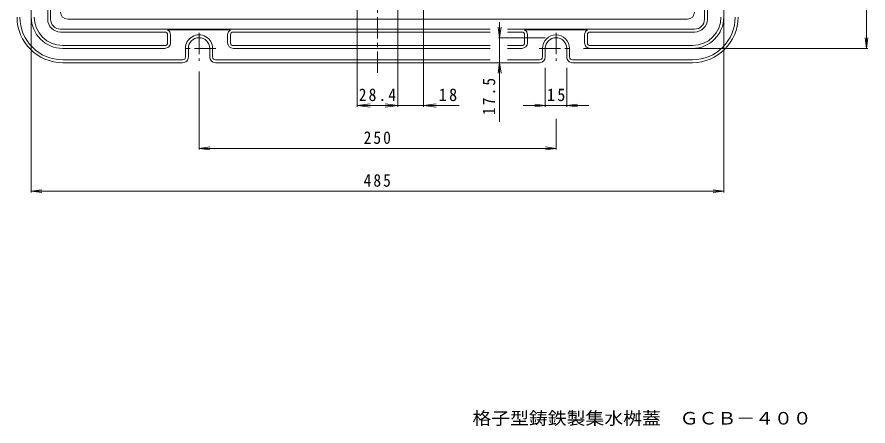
# Model space of a CAD drawing. Units: millimetres, scale not verified. Extents: x -535 to 527, y -404 to 403.
# Drawn here: x -522 to 74, y -404 to -118 of the extents above; entities that cross this region are included whole.
import ezdxf
from ezdxf.enums import TextEntityAlignment as Align

# ---------------------------------------------------------------- set-up
doc = ezdxf.new("R2010")
doc.units = ezdxf.units.MM
doc.header["$LTSCALE"] = 3
doc.linetypes.add('CHAIN1', pattern=[8, 5, -1, 1, -1])
for name, color, linetype, lineweight in [('0-0', 3, 'Continuous', 18), ('0-1', 2, 'Continuous', 18), ('0-4', 7, 'Continuous', 18)]:
    doc.layers.add(name, color=color, linetype=linetype, lineweight=lineweight)
doc.layers.add('F-5', color=2, linetype='Continuous')
doc.styles.add('ＭＳ ゴシック', font='')
doc.styles.get('ＭＳ ゴシック').set_extended_font_data('MS Gothic')

msp = doc.modelspace()

# ---------------------------------------------------------------- linework, layer by layer
at = {"layer": '0-0', "linetype": 'CHAIN1'}
msp.add_line((-269.663, -156.914), (-269.663, 334.343), dxfattribs=at)
at = {"layer": '0-1'}
for p, q in [((-498.663, -119.311), (-498.663, 102.689)), ((-40.663, -119.311), (-40.662, 102.689)), ((-500.663, -46.311), (-500.663, -119.311)), ((-38.663, -46.311), (-38.663, -119.311)), ((-52.663, -119.311), (-486.663, -119.311)), ((-491.663, -126.311), (-190.867, -126.311)), ((-418.663, -128.311), (-491.663, -128.311)), ((-416.726, -126.811), (-372.599, -126.811)), ((-416.663, -130.311), (-416.663, -135.811)), ((-414.663, -135.811), (-414.663, -130.311)), ((-374.663, -135.811), (-374.663, -129.811)), ((-372.663, -129.811), (-372.663, -135.811)), ((-190.867, -128.311), (-370.663, -128.311)), ((-178.592, -126.311), (-47.663, -126.311)), ((-168.663, -128.311), (-178.592, -128.311)), ((-122.599, -126.811), (-166.726, -126.811)), ((-166.663, -129.811), (-166.663, -135.811)), ((-164.663, -135.811), (-164.663, -129.811)), ((-124.663, -135.811), (-124.663, -130.311)), ((-122.663, -130.311), (-122.663, -135.811)), ((-120.663, -128.311), (-47.663, -128.311)), ((-490.163, -137.811), (-418.663, -137.811)), ((-418.663, -139.811), (-490.163, -139.811)), ((-404.163, -145.811), (-404.163, -139.811)), ((-402.163, -139.811), (-402.163, -145.811)), ((-387.163, -139.811), (-387.163, -145.811)), ((-385.163, -145.811), (-385.163, -139.811)), ((-370.663, -137.811), (-190.867, -137.811)), ((-190.867, -139.811), (-370.663, -139.811)), ((-178.592, -137.811), (-168.663, -137.811)), ((-168.663, -139.811), (-178.592, -139.811)), ((-154.163, -145.811), (-154.163, -139.811)), ((-152.163, -139.811), (-152.163, -145.811)), ((-137.163, -139.811), (-137.163, -145.811)), ((-135.163, -145.811), (-135.163, -139.811)), ((-49.163, -137.811), (-120.663, -137.811)), ((-120.663, -139.811), (-49.163, -139.811)), ((-406.163, -147.811), (-490.163, -147.811)), ((-190.867, -147.811), (-383.163, -147.811)), ((-156.163, -147.811), (-178.592, -147.811)), ((-133.163, -147.811), (-49.163, -147.811)), ((-406.163, -149.811), (-490.163, -149.811)), ((-156.163, -149.811), (-383.163, -149.811)), ((-133.163, -149.811), (-49.163, -149.811))]:
    msp.add_line(p, q, dxfattribs=at)
at = {"layer": '0-1', "linetype": 'CHAIN1'}
for p, q in [((-394.663, -128.836), (-394.663, -148.57)), ((-144.663, -128.836), (-144.663, -148.57)), ((-382.91, -139.811), (-406.405, -139.811)), ((-156.416, -139.811), (-132.921, -139.811))]:
    msp.add_line(p, q, dxfattribs=at)
at = {"layer": '0-1'}
for centre, radius, start, end in [((-490.163, -117.811), 32, 180.00009, 270), ((-490.163, -117.811), 30, 180.00011, 270), ((-490.163, -117.811), 22, 180.00014, 270), ((-490.163, -117.811), 20, 180.00012, 270), ((-486.663, -114.311), 5, 180, 270), ((-52.663, -114.311), 5, 270, 0), ((-49.163, -117.811), 22, 270, 359.99986), ((-49.163, -117.811), 20, 270, 359.99988), ((-49.163, -117.811), 32, 270, 359.99991), ((-49.163, -117.811), 30, 270, 359.99989), ((-491.663, -119.311), 9, 180.00006, 270), ((-491.663, -119.311), 7, 180.00014, 270), ((-47.663, -119.311), 7, 270, 359.99986), ((-47.663, -119.311), 9, 270, 359.99994), ((-418.663, -130.311), 2, 0.00024, 90), ((-418.663, -130.311), 4, 0.00012, 61.04491), ((-394.663, -139.811), 9.5, 0.00021, 180.00021), ((-370.663, -130.311), 4, 118.95534, 180.00012), ((-370.663, -130.311), 2, 90, 180), ((-168.663, -130.311), 2, 0, 90), ((-168.663, -130.311), 4, 359.99988, 61.04466), ((-144.663, -139.811), 9.5, 359.99979, 179.99979), ((-120.663, -130.311), 4, 118.95509, 179.99988), ((-120.663, -130.311), 2, 90, 179.99976), ((-418.663, -135.811), 2, 270, 0), ((-418.663, -135.811), 4, 270.00012, 0.00012), ((-394.663, -139.811), 7.5, 0.0002, 180.0002), ((-370.663, -135.811), 4, 180.00012, 270.00012), ((-370.663, -135.811), 2, 180, 270), ((-168.663, -135.811), 2, 270, 0), ((-168.663, -135.811), 4, 269.99988, 359.99988), ((-144.663, -139.811), 7.5, 359.9998, 179.9998), ((-120.663, -135.811), 4, 179.99988, 269.99988), ((-120.663, -135.811), 2, 180, 270), ((-406.163, -145.811), 2, 270, 0.00024), ((-406.163, -145.811), 4, 270.00012, 0.00012), ((-383.163, -145.811), 4, 180.00012, 270.00012), ((-383.163, -145.811), 2, 180.00024, 270), ((-156.163, -145.811), 4, 269.99988, 359.99988), ((-156.163, -145.811), 2, 270, 359.99976), ((-133.163, -145.811), 4, 179.99988, 269.99988), ((-133.163, -145.811), 2, 179.99976, 270)]:
    msp.add_arc(centre, radius, start, end, dxfattribs=at)
at = {"layer": '0-4'}
for p, q in [((72.838, -139.811), (72.838, 345.189)), ((-512.163, -41.553), (-512.163, -240.711)), ((-27.163, -41.553), (-27.163, -240.711)), ((-283.863, -96.111), (-283.863, -180.711)), ((-255.463, -96.111), (-255.463, -180.711)), ((-237.463, -96.111), (-237.463, -180.711)), ((-184.163, -132.311), (-185.142, -124.875)), ((-184.163, -121.423), (-184.163, -191.173)), ((-184.163, -132.311), (-183.184, -124.875)), ((-152.163, -132.311), (-185.063, -132.311)), ((72.838, -139.811), (71.859, -132.375)), ((72.838, -139.811), (73.817, -132.375)), ((-125.421, -139.811), (73.738, -139.811)), ((-184.163, -149.811), (-185.142, -157.246)), ((-184.163, -149.811), (-183.184, -157.246)), ((-152.163, -153.311), (-152.163, -180.711)), ((-137.163, -153.311), (-137.163, -180.711)), ((-394.663, -156.07), (-394.663, -210.711)), ((-283.863, -179.811), (-274.94, -178.636)), ((-255.463, -179.811), (-264.386, -178.636)), ((-237.463, -179.811), (-228.54, -178.636)), ((-283.863, -179.811), (-212.553, -179.811)), ((-283.863, -179.811), (-274.94, -180.986)), ((-255.463, -179.811), (-264.386, -180.986)), ((-237.463, -179.811), (-228.54, -180.986)), ((-121.684, -179.811), (-167.679, -179.811)), ((-152.163, -179.811), (-159.599, -178.832)), ((-152.163, -179.811), (-159.599, -180.79)), ((-137.163, -179.811), (-129.727, -178.832)), ((-137.163, -179.811), (-129.727, -180.79)), ((-144.663, -189.183), (-144.663, -210.711)), ((-394.663, -209.811), (-387.227, -208.832)), ((-394.663, -209.811), (-144.663, -209.811)), ((-394.663, -209.811), (-387.227, -210.79)), ((-144.663, -209.811), (-152.099, -208.832)), ((-144.663, -209.811), (-152.099, -210.79)), ((-512.163, -239.811), (-504.727, -238.832)), ((-512.163, -239.811), (-27.163, -239.811)), ((-512.163, -239.811), (-504.727, -240.79)), ((-27.163, -239.811), (-34.598, -238.832)), ((-27.163, -239.811), (-34.598, -240.79))]:
    msp.add_line(p, q, dxfattribs=at)

# ---------------------------------------------------------------- texts
at = {"layer": '0-4', "color": 2, "insert": (-187.163, -186.556), "char_height": 8.798, "attachment_point": 7, "rotation": 90, "style": 'ＭＳ ゴシック'}
msp.add_mtext('\\T1.28;\\W0.9;17.5', dxfattribs=at)
at = {"layer": '0-4', "color": 2, "char_height": 8.798, "attachment_point": 7, "style": 'ＭＳ ゴシック'}
for s, insert in [('\\T1.28;\\W0.9;28.4', (-282.788, -176.811)), ('\\T1.27;\\W0.95;18', (-226.809, -176.811)), ('\\T1.27;\\W0.95;15', (-151.038, -176.811)), ('\\T1.27;\\W0.9;250', (-279.413, -206.811)), ('\\T1.27;\\W0.9;485', (-279.413, -236.811))]:
    msp.add_mtext(s, dxfattribs=dict(at, insert=insert))
at = {"layer": 'F-5', "style": 'ＭＳ ゴシック', "width": 1.1}
msp.add_text('格子型鋳鉄製集水桝蓋\u3000ＧＣＢ－４００', height=8.798, dxfattribs=at).set_placement((-203.25, -405.932), align=Align.BOTTOM_LEFT)

doc.saveas('drawing.dxf')
